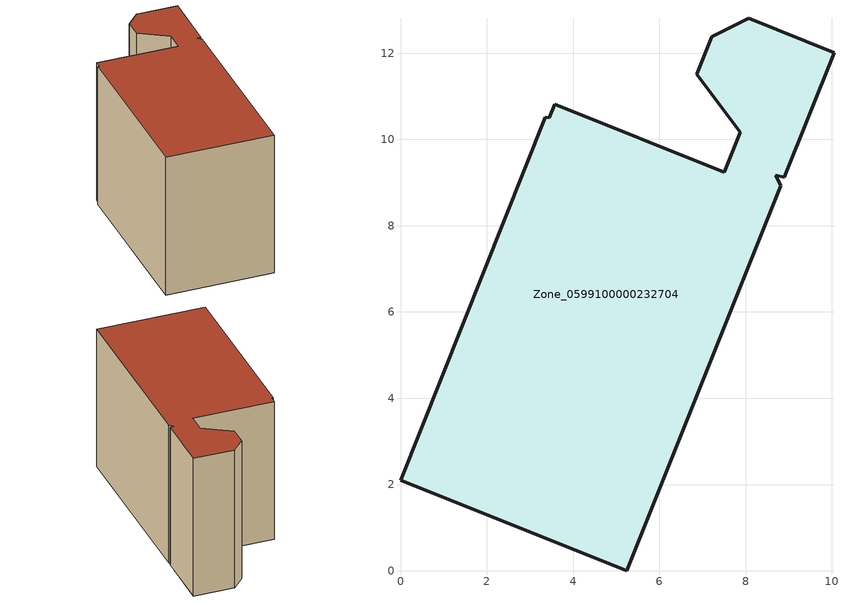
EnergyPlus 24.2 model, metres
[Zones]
Zone_0599100000232704
 floor ground (C_G): 8.07,12.81 10.05,12.01 8.89,9.12 8.7,9.17 8.82,8.93 5.25,0 0,2.1 3.36,10.52 3.44,10.5 3.58,10.82 7.51,9.24 7.88,10.17 6.87,11.51 7.22,12.38 z0.31
 wall outside (C_F): 0,2.1 5.25,0 8.82,8.93 8.7,9.17 8.89,9.12 10.05,12.01 8.07,12.81 7.22,12.38 6.87,11.51 7.88,10.17 7.51,9.24 3.58,10.82 3.44,10.5 3.36,10.52 0,2.1 z0.31:8.11
 roof outside (C_R): 10.05,12.01 8.07,12.81 7.22,12.38 6.87,11.51 7.88,10.17 7.51,9.24 3.58,10.82 3.44,10.5 3.36,10.52 0,2.1 5.25,0 8.82,8.93 8.7,9.17 8.89,9.12 z8.11
[BUILDING]
Pand.0599100000232704: North Axis=0; Terrain=City; Loads Convergence Tolerance Value=0.04; Temperature Convergence Tolerance Value=0.4; Solar Distribution=FullExterior; Maximum Number of Warmup Days=25; Minimum Number of Warmup Days=1
[Site:Location]
Rotterdam.The.Hague.AP_ZH_NLD Design_Conditions: Latitude=51.96; Longitude=4.45; Time Zone=1; Elevation=-4.5
[SITE:GROUNDTEMPERATURE:BUILDINGSURFACE]
18, 18, 18, 18, 18, 18, 18, 18, 18, 18, 18, 18
[MATERIAL] Thermal Absorptance=0.9; Solar Absorptance=0.7; Visible Absorptance=0.7
Name | Roughness | Thickness | Conductivity | Density | Specific Heat
G.TC.1975-1991 | MediumSmooth | 0.15 | 0.288461 | 540 | 1210
F.TC.1975-1991 | Rough | 0.3 | 0.230769 | 1920 | 840
R.TC.1975-1991 | MediumRough | 0.2 | 0.153846 | 1500 | 1000
[CONSTRUCTION]
C_G: G.TC.1975-1991
C_F: F.TC.1975-1991
C_R: R.TC.1975-1991
[ZONE]
Zone_0599100000232704: Type=1; Multiplier=1; Ceiling Height=Autocalculate; Volume=Autocalculate; Floor Area=autocalculate; Part of Total Floor Area=Yes
[ZONEINFILTRATION:DESIGNFLOWRATE]
Infil_Zone_0599100000232704: Zone or ZoneList or Space or SpaceList=Zone_0599100000232704; Schedule=AlwaysOn; Design Flow Rate Calculation Method=Flow/Area; Flow Rate per Floor Area=0.003; Constant Term Coefficient=1; Temperature Term Coefficient=0; Velocity Term Coefficient=0; Velocity Squared Term Coefficient=0
[HVACTEMPLATE:ZONE:IDEALLOADSAIRSYSTEM]
Zone_0599100000232704: Maximum Heating Supply Air Temperature=50; Minimum Cooling Supply Air Temperature=13; Maximum Heating Supply Air Humidity Ratio=0.0156; Minimum Cooling Supply Air Humidity Ratio=0.0077; Heating Limit=NoLimit; Cooling Limit=NoLimit; Dehumidification Control Type=ConstantSensibleHeatRatio; Cooling Sensible Heat Ratio=0.7; Dehumidification Setpoint=60; Humidification Control Type=None; Humidification Setpoint=30; Outdoor Air Method=None; Outdoor Air Flow Rate per Person=0.00944; Outdoor Air Flow Rate per Zone Floor Area=0; Outdoor Air Flow Rate per Zone=0; Demand Controlled Ventilation Type=None; Outdoor Air Economizer Type=NoEconomizer; Heat Recovery Type=None; Sensible Heat Recovery Effectiveness=0.7; Latent Heat Recovery Effectiveness=0.65
[ZONECONTROL:THERMOSTAT]
ThermostatControl_Zone_0599100000232704: Zone or ZoneList=Zone_0599100000232704; Control Type Schedule=DualSetpointControlType; Control 1=Thermostat_Zone_0599100000232704; Temperature Difference Between Cutout And Setpoint=0
[THERMOSTATSETPOINT:DUALSETPOINT]
Thermostat_Zone_0599100000232704: Heating Setpoint Temperature Schedule=HeatingSetpoint_Zone_0599100000232704; Cooling Setpoint Temperature Schedule=CoolingSetpoint_Zone_0599100000232704
[SCHEDULE:COMPACT]
HeatingSetpoint_Zone_0599100000232704: Through: 12/31, For: AllDays, Until: 24:00, 21
CoolingSetpoint_Zone_0599100000232704: Through: 12/31, For: AllDays, Until: 24:00, 24
DualSetpointControlType: Through: 12/31, For: AllDays, Until: 24:00, 4
AlwaysOn: Through: 12/31, For: AllDays, Until: 24:00, 1
